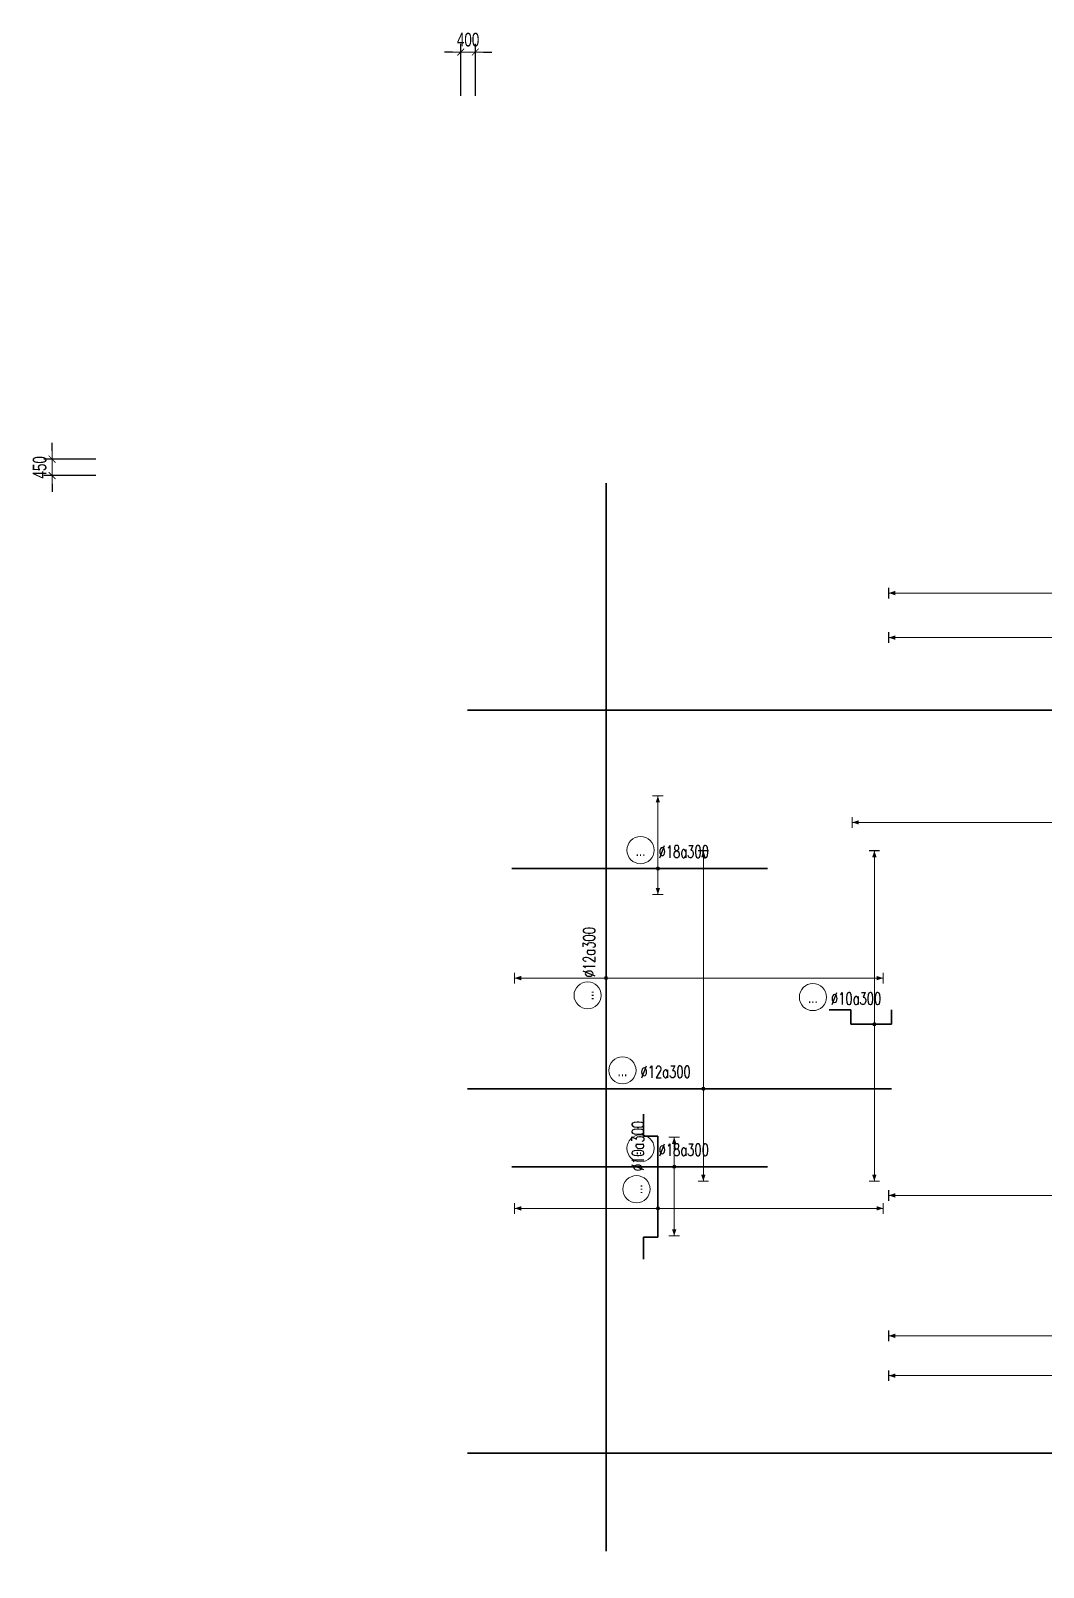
# Model space of a CAD drawing. Header units: millimetres. Extents: x 118516 to 587758, y -25561 to 50684.
# Drawn here: x 118516 to 146261, y 8597 to 50684 of the extents above; entities that cross this region are included whole.
import ezdxf
from ezdxf.enums import TextEntityAlignment as Align

# ---------------------------------------------------------------- set-up
doc = ezdxf.new("R2010")
doc.units = ezdxf.units.MM
doc.layers.get('0').update_dxf_attribs({"lineweight": 20})
doc.layers.get('Defpoints').update_dxf_attribs({"color": 151, "lineweight": 9})
for name, color, linetype, lineweight in [('NDC_S_DIM', 1, 'Continuous', 15), ('NDC_S_REBAR', 4, 'Continuous', 35), ('NDC_S_VN TEXT', 7, 'Continuous', 20)]:
    doc.layers.add(name, color=color, linetype=linetype, lineweight=lineweight)
doc.styles.add('ARIAL', font='arial.ttf', dxfattribs={"width": 0.7})
doc.styles.add('NDC_DIM', font='', dxfattribs={"width": 0.75})
doc.styles.add('NDC_ROMANS', font='romans.shx', dxfattribs={"width": 0.7})
doc.styles.get('NDC_DIM').set_extended_font_data('Dotum')
doc.dimstyles.new('NDC_dim_150', dxfattribs={"dimscale": 150, "dimtxt": 2.5, "dimasz": 1.5, "dimexe": 1.5, "dimexo": 2.5, "dimgap": 1, "dimtad": 1, "dimdec": 0, "dimzin": 0, "dimdsep": 46, "dimtxsty": 'NDC_DIM', "dimblk": 'DIMMARK', "dimcen": 0.09, "dimdle": 1.2, "dimclrd": 1, "dimclre": 1, "dimclrt": 3, "dimadec": 0, "dimazin": 0, "dimtfac": 1, "dimtdec": 0, "dimtix": 1, "dimtofl": 0, "dimtmove": 0, "dimatfit": 3, "dimfxl": 8, "dimfxlon": 1, "dimtolj": 1, "dimtzin": 0, "dimarcsym": 0})

# ---------------------------------------------------------------- blocks, each defined once
blk = doc.blocks.new('DIMMARK')
at = {"layer": 'NDC_S_DIM', "color": 1}
blk.add_line((-1.5, 0), (1, 0), dxfattribs=at)
at = {"layer": 'NDC_S_DIM', "color": 2, "const_width": 0.1}
blk.add_lwpolyline([(-0.42, -0.42), (0.42, 0.42)], dxfattribs=at)
blk = doc.blocks.new('*D5')
at = {"layer": 'Defpoints', "color": 0, "ltscale": 100, "transparency": 16777216}
for p in [(135402, 38950), (119100, 38500), (135402, 38500)]:
    blk.add_point(p, dxfattribs=at)
at = {"layer": 'NDC_S_DIM', "color": 1, "lineweight": -2, "ltscale": 100, "transparency": 16777216}
for p, q in [((119100, 39175), (119100, 39400)), ((120300, 38950), (118875, 38950)), ((120300, 38500), (118875, 38500)), ((119100, 38275), (119100, 38050))]:
    blk.add_line(p, q, dxfattribs=at)
at = {"layer": 'NDC_S_DIM', "color": 1, "lineweight": -2, "ltscale": 100, "transparency": 16777216, "xscale": 225, "yscale": 225, "zscale": 225}
for p, rotation in [((119100, 38950), 270), ((119100, 38500), 90)]:
    blk.add_blockref('DIMMARK', p, dxfattribs=dict(at, rotation=rotation))
at = {"layer": 'NDC_S_DIM', "color": 3, "ltscale": 100, "transparency": 16777216, "insert": (118762, 38725), "char_height": 375, "attachment_point": 5, "rotation": 90, "style": 'NDC_DIM'}
blk.add_mtext('\\A1;450', dxfattribs=at)
blk = doc.blocks.new('*D12')
at = {"layer": 'Defpoints', "color": 0, "ltscale": 100, "transparency": 16777216}
for p in [(130700, 50100), (130300, 33473), (130700, 33473)]:
    blk.add_point(p, dxfattribs=at)
at = {"layer": 'NDC_S_DIM', "color": 1, "lineweight": -2, "ltscale": 100, "transparency": 16777216}
for p, q in [((130075, 50100), (129850, 50100)), ((130300, 48900), (130300, 50325)), ((130700, 48900), (130700, 50325)), ((130925, 50100), (131150, 50100))]:
    blk.add_line(p, q, dxfattribs=at)
at = {"layer": 'NDC_S_DIM', "color": 1, "lineweight": -2, "ltscale": 100, "transparency": 16777216, "xscale": 225, "yscale": 225, "zscale": 225}
blk.add_blockref('DIMMARK', (130300, 50100), dxfattribs=at)
at = {"layer": 'NDC_S_DIM', "color": 1, "lineweight": -2, "ltscale": 100, "transparency": 16777216, "xscale": 225, "yscale": 225, "zscale": 225, "rotation": 180}
blk.add_blockref('DIMMARK', (130700, 50100), dxfattribs=at)
at = {"layer": 'NDC_S_DIM', "color": 3, "ltscale": 100, "transparency": 16777216, "insert": (130500, 50437), "char_height": 375, "attachment_point": 5, "style": 'NDC_DIM'}
blk.add_mtext('\\A1;400', dxfattribs=at)
blk = doc.blocks.new('*U41')
h = blk.add_hatch(color=6)
edge = h.paths.add_edge_path()
edge.add_arc((-75.12, 0), 0.3, 0, 360)
at = {"layer": 'NDC_S_DIM', "color": 6}
for q in [(-75.12, 48.66), (-75.12, -12.01)]:
    blk.add_line((-75.12, 0), q, dxfattribs=at)
for points in [[(-76.12, 48.66, 0.2, 0.2, 0), (-74.12, 48.66, 0, 0, 0)], [(-76.12, -12.01, 0.2, 0.2, 0), (-74.12, -12.01, 0, 0, 0)]]:
    blk.add_lwpolyline(points, format="xyseb", dxfattribs=at)
at = {"layer": 'NDC_S_DIM'}
blk.add_circle((-82.75, 3.36), 2.48, dxfattribs=at)
at = {"layer": 'NDC_S_DIM', "color": 6}
blk.add_circle((-75.12, 0), 0.3, dxfattribs=at)
for points in [[(-75.52, 47.46), (-75.12, 48.66), (-74.72, 47.46)], [(-75.52, -10.81), (-75.12, -12.01), (-74.72, -10.81)]]:
    blk.add_solid(points, dxfattribs=at)
at = {"layer": 'NDC_S_REBAR'}
for p, q in [((0, 0), (-273.75, 0)), ((-273.75, 0), (-273.75, 0)), ((0, 0), (135.3, 0)), ((135.3, 0), (135.3, 0)), ((135.3, 0), (135.3, 0)), ((-273.75, 0), (-273.75, 0))]:
    blk.add_line(p, q, dxfattribs=at)
at = {"layer": 'NDC_S_VN TEXT', "style": 'ARIAL', "width": 0.7}
blk.add_attdef('KHT', text='', height=2.2, dxfattribs=at).set_placement((-82.75, 3.36), align=Align.MIDDLE_CENTER)
at = {"layer": 'NDC_S_VN TEXT', "color": 3, "style": 'NDC_ROMANS', "width": 0.7}
blk.add_attdef('DKT', (-79.45, 1.98), '', height=2.2, dxfattribs=at)
blk = doc.blocks.new('*U42')
h = blk.add_hatch(color=6)
edge = h.paths.add_edge_path()
edge.add_arc((9.16, 0), 0.3, 0, 360)
at = {"layer": 'NDC_S_DIM', "color": 6}
for q in [(9.16, 43.47), (9.16, -16.86)]:
    blk.add_line((9.16, 0), q, dxfattribs=at)
for points in [[(8.16, 43.47, 0.2, 0.2, 0), (10.16, 43.47, 0, 0, 0)], [(8.16, -16.86, 0.2, 0.2, 0), (10.16, -16.86, 0, 0, 0)]]:
    blk.add_lwpolyline(points, format="xyseb", dxfattribs=at)
at = {"layer": 'NDC_S_DIM'}
blk.add_circle((-5.62, 3.36), 2.48, dxfattribs=at)
at = {"layer": 'NDC_S_DIM', "color": 6}
blk.add_circle((9.16, 0), 0.3, dxfattribs=at)
for points in [[(8.76, 42.27), (9.16, 43.47), (9.56, 42.27)], [(8.76, -15.66), (9.16, -16.86), (9.56, -15.66)]]:
    blk.add_solid(points, dxfattribs=at)
at = {"layer": 'NDC_S_REBAR'}
for p, q in [((0, 0), (-33.95, 0)), ((-33.95, 0), (-33.95, 0)), ((0, 0), (43.52, 0)), ((43.52, 0), (43.52, 0)), ((43.52, 0), (43.52, 0)), ((-33.95, 0), (-33.95, 0))]:
    blk.add_line(p, q, dxfattribs=at)
at = {"layer": 'NDC_S_VN TEXT', "style": 'ARIAL', "width": 0.7}
blk.add_attdef('KHT', text='', height=2.2, dxfattribs=at).set_placement((-5.62, 3.36), align=Align.MIDDLE_CENTER)
at = {"layer": 'NDC_S_VN TEXT', "color": 3, "style": 'NDC_ROMANS', "width": 0.7}
blk.add_attdef('DKT', (-2.32, 1.98), '', height=2.2, dxfattribs=at)
blk = doc.blocks.new('*U37')
h = blk.add_hatch(color=6)
edge = h.paths.add_edge_path()
edge.add_arc((4.81, 0), 0.3, 0, 360)
at = {"layer": 'NDC_S_DIM', "color": 6}
for q in [(4.81, 70.43), (4.81, -184.57)]:
    blk.add_line((4.81, 0), q, dxfattribs=at)
for points in [[(3.81, 70.43, 0.2, 0.2, 0), (5.81, 70.43, 0, 0, 0)], [(3.81, -184.57, 0.2, 0.2, 0), (5.81, -184.57, 0, 0, 0)]]:
    blk.add_lwpolyline(points, format="xyseb", dxfattribs=at)
at = {"layer": 'NDC_S_DIM'}
blk.add_circle((-5.62, 3.36), 2.48, dxfattribs=at)
at = {"layer": 'NDC_S_DIM', "color": 6}
blk.add_circle((4.81, 0), 0.3, dxfattribs=at)
for points in [[(4.41, 69.23), (4.81, 70.43), (5.21, 69.23)], [(4.41, -183.37), (4.81, -184.57), (5.21, -183.37)]]:
    blk.add_solid(points, dxfattribs=at)
at = {"layer": 'NDC_S_REBAR'}
for p, q in [((0, 0), (-37.45, 0)), ((-37.45, 0), (-37.45, 0)), ((0, 0), (35.24, 0)), ((35.24, 0), (35.24, 0)), ((35.24, 0), (35.24, 0)), ((-37.45, 0), (-37.45, 0))]:
    blk.add_line(p, q, dxfattribs=at)
at = {"layer": 'NDC_S_VN TEXT', "style": 'ARIAL', "width": 0.7}
blk.add_attdef('KHT', text='', height=2.2, dxfattribs=at).set_placement((-5.62, 3.36), align=Align.MIDDLE_CENTER)
at = {"layer": 'NDC_S_VN TEXT', "color": 3, "style": 'NDC_ROMANS', "width": 0.7}
blk.add_attdef('DKT', (-2.32, 1.98), '', height=2.2, dxfattribs=at)
blk = doc.blocks.new('*U87')
h = blk.add_hatch(color=6)
edge = h.paths.add_edge_path()
edge.add_arc((4.81, 0), 0.3, 0, 360)
at = {"layer": 'NDC_S_DIM', "color": 6}
for q in [(4.81, 70.43), (4.81, -184.57)]:
    blk.add_line((4.81, 0), q, dxfattribs=at)
for points in [[(3.81, 70.43, 0.2, 0.2, 0), (5.81, 70.43, 0, 0, 0)], [(3.81, -184.57, 0.2, 0.2, 0), (5.81, -184.57, 0, 0, 0)]]:
    blk.add_lwpolyline(points, format="xyseb", dxfattribs=at)
at = {"layer": 'NDC_S_DIM'}
blk.add_circle((-5.62, 3.36), 2.48, dxfattribs=at)
at = {"layer": 'NDC_S_DIM', "color": 6}
blk.add_circle((4.81, 0), 0.3, dxfattribs=at)
for points in [[(4.41, 69.23), (4.81, 70.43), (5.21, 69.23)], [(4.41, -183.37), (4.81, -184.57), (5.21, -183.37)]]:
    blk.add_solid(points, dxfattribs=at)
at = {"layer": 'NDC_S_REBAR'}
for p, q in [((0, 0), (-44.4, 0)), ((-44.4, 0), (-44.4, 0)), ((0, 0), (28.55, 0)), ((28.55, 0), (28.55, 0)), ((28.55, 0), (28.55, 0)), ((-44.4, 0), (-44.4, 0))]:
    blk.add_line(p, q, dxfattribs=at)
at = {"layer": 'NDC_S_VN TEXT', "style": 'ARIAL', "width": 0.7}
blk.add_attdef('KHT', text='', height=2.2, dxfattribs=at).set_placement((-5.62, 3.36), align=Align.MIDDLE_CENTER)
at = {"layer": 'NDC_S_VN TEXT', "color": 3, "style": 'NDC_ROMANS', "width": 0.7}
blk.add_attdef('DKT', (-2.32, 1.98), '', height=2.2, dxfattribs=at)
blk = doc.blocks.new('*U88')
h = blk.add_hatch(color=6)
edge = h.paths.add_edge_path()
edge.add_arc((-75.12, 0), 0.3, 0, 360)
at = {"layer": 'NDC_S_DIM', "color": 6}
for q in [(-75.12, 36.04), (-75.12, -24.63)]:
    blk.add_line((-75.12, 0), q, dxfattribs=at)
for points in [[(-76.12, 36.04, 0.2, 0.2, 0), (-74.12, 36.04, 0, 0, 0)], [(-76.12, -24.63, 0.2, 0.2, 0), (-74.12, -24.63, 0, 0, 0)]]:
    blk.add_lwpolyline(points, format="xyseb", dxfattribs=at)
at = {"layer": 'NDC_S_DIM'}
blk.add_circle((-82.75, 3.36), 2.48, dxfattribs=at)
at = {"layer": 'NDC_S_DIM', "color": 6}
blk.add_circle((-75.12, 0), 0.3, dxfattribs=at)
for points in [[(-75.52, 34.84), (-75.12, 36.04), (-74.72, 34.84)], [(-75.52, -23.43), (-75.12, -24.63), (-74.72, -23.43)]]:
    blk.add_solid(points, dxfattribs=at)
at = {"layer": 'NDC_S_REBAR'}
for p, q in [((0, 0), (-273.75, 0)), ((-273.75, 0), (-273.75, 0)), ((0, 0), (135.3, 0)), ((135.3, 0), (135.3, 0)), ((135.3, 0), (135.3, 0)), ((-273.75, 0), (-273.75, 0))]:
    blk.add_line(p, q, dxfattribs=at)
at = {"layer": 'NDC_S_VN TEXT', "style": 'ARIAL', "width": 0.7}
blk.add_attdef('KHT', text='', height=2.2, dxfattribs=at).set_placement((-82.75, 3.36), align=Align.MIDDLE_CENTER)
at = {"layer": 'NDC_S_VN TEXT', "color": 3, "style": 'NDC_ROMANS', "width": 0.7}
blk.add_attdef('DKT', (-79.45, 1.98), '', height=2.2, dxfattribs=at)
blk = doc.blocks.new('*U84')
h = blk.add_hatch(color=6)
edge = h.paths.add_edge_path()
edge.add_arc((3.26, 0), 0.3, 0, 360)
at = {"layer": 'NDC_S_DIM', "color": 6}
for q in [(3.26, 142.72), (3.26, -118.94)]:
    blk.add_line((3.26, 0), q, dxfattribs=at)
for points in [[(2.26, 142.72, 0.2, 0.2, 0), (4.26, 142.72, 0, 0, 0)], [(2.26, -118.94, 0.2, 0.2, 0), (4.26, -118.94, 0, 0, 0)]]:
    blk.add_lwpolyline(points, format="xyseb", dxfattribs=at)
at = {"layer": 'NDC_S_DIM'}
blk.add_circle((-8.68, 4.97), 2.48, dxfattribs=at)
at = {"layer": 'NDC_S_DIM', "color": 6}
blk.add_circle((3.26, 0), 0.3, dxfattribs=at)
for points in [[(2.86, 141.52), (3.26, 142.72), (3.66, 141.52)], [(2.86, -117.74), (3.26, -118.94), (3.66, -117.74)]]:
    blk.add_solid(points, dxfattribs=at)
at = {"layer": 'NDC_S_REBAR'}
for p, q in [((-4.29, 2.67), (-8.29, 2.67)), ((-4.29, 0), (-4.29, 2.67)), ((0, 0), (-4.29, 0)), ((0, 0), (8.05, 0)), ((8.05, 0), (8.05, 2.67)), ((8.05, 2.67), (8.05, 2.67))]:
    blk.add_line(p, q, dxfattribs=at)
at = {"layer": 'NDC_S_VN TEXT', "style": 'ARIAL', "width": 0.7}
blk.add_attdef('KHT', text='', height=2.2, dxfattribs=at).set_placement((-8.68, 4.97), align=Align.MIDDLE_CENTER)
at = {"layer": 'NDC_S_VN TEXT', "color": 3, "style": 'NDC_ROMANS', "width": 0.7}
blk.add_attdef('DKT', (-5.38, 3.6), '', height=2.2, dxfattribs=at)
blk = doc.blocks.new('*U85')
h = blk.add_hatch(color=6)
edge = h.paths.add_edge_path()
edge.add_arc((4.81, 0), 0.3, 0, 360)
at = {"layer": 'NDC_S_DIM', "color": 6}
for q in [(4.81, 155.49), (4.81, -112.84)]:
    blk.add_line((4.81, 0), q, dxfattribs=at)
for points in [[(3.81, 155.49, 0.2, 0.2, 0), (5.81, 155.49, 0, 0, 0)], [(3.81, -112.84, 0.2, 0.2, 0), (5.81, -112.84, 0, 0, 0)]]:
    blk.add_lwpolyline(points, format="xyseb", dxfattribs=at)
at = {"layer": 'NDC_S_DIM'}
blk.add_circle((3.49, 3.93), 2.48, dxfattribs=at)
at = {"layer": 'NDC_S_DIM', "color": 6}
blk.add_circle((4.81, 0), 0.3, dxfattribs=at)
for points in [[(4.41, 154.29), (4.81, 155.49), (5.21, 154.29)], [(4.41, -111.64), (4.81, -112.84), (5.21, -111.64)]]:
    blk.add_solid(points, dxfattribs=at)
at = {"layer": 'NDC_S_REBAR'}
for p, q in [((-2.52, 0), (-2.52, 2.67)), ((-2.52, 2.67), (-2.52, 2.67)), ((0, 0), (-2.52, 0)), ((0, 0), (9.88, 0)), ((9.88, 0), (9.88, 2.67)), ((9.88, 2.67), (13.88, 2.67))]:
    blk.add_line(p, q, dxfattribs=at)
at = {"layer": 'NDC_S_VN TEXT', "style": 'ARIAL', "width": 0.7}
blk.add_attdef('KHT', text='', height=2.2, dxfattribs=at).set_placement((3.49, 3.93), align=Align.MIDDLE_CENTER)
at = {"layer": 'NDC_S_VN TEXT', "color": 3, "style": 'NDC_ROMANS', "width": 0.7}
blk.add_attdef('DKT', (6.79, 2.56), '', height=2.2, dxfattribs=at)
blk = doc.blocks.new('*U92')
h = blk.add_hatch(color=6)
edge = h.paths.add_edge_path()
edge.add_arc((3.26, 0), 0.3, 0, 360)
at = {"layer": 'NDC_S_DIM', "color": 6}
for q in [(3.26, 31.71), (3.26, -28.63)]:
    blk.add_line((3.26, 0), q, dxfattribs=at)
for points in [[(2.26, 31.71, 0.2, 0.2, 0), (4.26, 31.71, 0, 0, 0)], [(2.26, -28.63, 0.2, 0.2, 0), (4.26, -28.63, 0, 0, 0)]]:
    blk.add_lwpolyline(points, format="xyseb", dxfattribs=at)
at = {"layer": 'NDC_S_DIM'}
blk.add_circle((-7.96, 4.97), 2.48, dxfattribs=at)
at = {"layer": 'NDC_S_DIM', "color": 6}
blk.add_circle((3.26, 0), 0.3, dxfattribs=at)
for points in [[(2.86, 30.51), (3.26, 31.71), (3.66, 30.51)], [(2.86, -27.43), (3.26, -28.63), (3.66, -27.43)]]:
    blk.add_solid(points, dxfattribs=at)
at = {"layer": 'NDC_S_REBAR'}
for p, q in [((-1.02, 2.67), (-5.02, 2.67)), ((-1.02, 0), (-1.02, 2.67)), ((0, 0), (-1.02, 0)), ((0, 0), (6.38, 0)), ((6.38, 0), (6.38, 2.67)), ((6.38, 2.67), (6.38, 2.67))]:
    blk.add_line(p, q, dxfattribs=at)
at = {"layer": 'NDC_S_VN TEXT', "style": 'ARIAL', "width": 0.7}
blk.add_attdef('KHT', text='', height=2.2, dxfattribs=at).set_placement((-7.96, 4.97), align=Align.MIDDLE_CENTER)
at = {"layer": 'NDC_S_VN TEXT', "color": 3, "style": 'NDC_ROMANS', "width": 0.7}
blk.add_attdef('DKT', (-4.66, 3.6), '', height=2.2, dxfattribs=at)
blk = doc.blocks.new('*U69')
h = blk.add_hatch(color=6)
edge = h.paths.add_edge_path()
edge.add_arc((0, 0), 0.3, 0, 360)
at = {"layer": 'NDC_S_DIM', "color": 6}
for q in [(0, 26.19), (0, -41.15)]:
    blk.add_line((0, 0), q, dxfattribs=at)
for points in [[(-1, 26.19, 0.2, 0.2, 0), (1, 26.19, 0, 0, 0)], [(-1, -41.15, 0.2, 0.2, 0), (1, -41.15, 0, 0, 0)]]:
    blk.add_lwpolyline(points, format="xyseb", dxfattribs=at)
at = {"layer": 'NDC_S_DIM'}
blk.add_circle((3.49, 3.93), 2.48, dxfattribs=at)
at = {"layer": 'NDC_S_DIM', "color": 6}
blk.add_circle((0, 0), 0.3, dxfattribs=at)
for points in [[(-0.4, 24.99), (0, 26.19), (0.4, 24.99)], [(-0.4, -39.95), (0, -41.15), (0.4, -39.95)]]:
    blk.add_solid(points, dxfattribs=at)
at = {"layer": 'NDC_S_REBAR'}
for p, q in [((-5.25, 2.67), (-9.25, 2.67)), ((-5.25, 0), (-5.25, 2.67)), ((0, 0), (-5.25, 0)), ((0, 0), (13.21, 0)), ((13.21, 0), (13.21, 2.67)), ((13.21, 2.67), (17.21, 2.67))]:
    blk.add_line(p, q, dxfattribs=at)
at = {"layer": 'NDC_S_VN TEXT', "style": 'ARIAL', "width": 0.7}
blk.add_attdef('KHT', text='', height=2.2, dxfattribs=at).set_placement((3.49, 3.93), align=Align.MIDDLE_CENTER)
at = {"layer": 'NDC_S_VN TEXT', "color": 3, "style": 'NDC_ROMANS', "width": 0.7}
blk.add_attdef('DKT', (6.79, 2.56), '', height=2.2, dxfattribs=at)
blk = doc.blocks.new('*U83')
h = blk.add_hatch(color=6)
edge = h.paths.add_edge_path()
edge.add_arc((-2.83, 0), 0.3, 0, 360)
at = {"layer": 'NDC_S_DIM', "color": 6}
for q in [(-2.83, 16.7), (-2.83, -50.64)]:
    blk.add_line((-2.83, 0), q, dxfattribs=at)
for points in [[(-3.83, 16.7, 0.2, 0.2, 0), (-1.83, 16.7, 0, 0, 0)], [(-3.83, -50.64, 0.2, 0.2, 0), (-1.83, -50.64, 0, 0, 0)]]:
    blk.add_lwpolyline(points, format="xyseb", dxfattribs=at)
at = {"layer": 'NDC_S_DIM'}
blk.add_circle((-5.98, 3.36), 2.48, dxfattribs=at)
at = {"layer": 'NDC_S_DIM', "color": 6}
blk.add_circle((-2.83, 0), 0.3, dxfattribs=at)
for points in [[(-3.23, 15.5), (-2.83, 16.7), (-2.43, 15.5)], [(-3.23, -49.44), (-2.83, -50.64), (-2.43, -49.44)]]:
    blk.add_solid(points, dxfattribs=at)
at = {"layer": 'NDC_S_REBAR'}
for p, q in [((0, 0), (-107.5, 0)), ((-107.5, 0), (-107.5, 0)), ((0, 0), (87.54, 0)), ((87.54, 0), (87.54, 0)), ((87.54, 0), (87.54, 0)), ((-107.5, 0), (-107.5, 0))]:
    blk.add_line(p, q, dxfattribs=at)
at = {"layer": 'NDC_S_VN TEXT', "style": 'ARIAL', "width": 0.7}
blk.add_attdef('KHT', text='', height=2.2, dxfattribs=at).set_placement((-5.98, 3.36), align=Align.MIDDLE_CENTER)
at = {"layer": 'NDC_S_VN TEXT', "color": 3, "style": 'NDC_ROMANS', "width": 0.7}
blk.add_attdef('DKT', (-2.68, 1.98), '', height=2.2, dxfattribs=at)
blk = doc.blocks.new('*U76')
h = blk.add_hatch(color=6)
edge = h.paths.add_edge_path()
edge.add_arc((-3.32, 0), 0.3, 0, 360)
at = {"layer": 'NDC_S_DIM', "color": 6}
for q in [(-3.32, 137.26), (-3.32, -117.74)]:
    blk.add_line((-3.32, 0), q, dxfattribs=at)
for points in [[(-4.32, 137.26, 0.2, 0.2, 0), (-2.32, 137.26, 0, 0, 0)], [(-4.32, -117.74, 0.2, 0.2, 0), (-2.32, -117.74, 0, 0, 0)]]:
    blk.add_lwpolyline(points, format="xyseb", dxfattribs=at)
at = {"layer": 'NDC_S_DIM'}
blk.add_circle((-12.22, 3.36), 2.48, dxfattribs=at)
at = {"layer": 'NDC_S_DIM', "color": 6}
blk.add_circle((-3.32, 0), 0.3, dxfattribs=at)
for points in [[(-3.72, 136.06), (-3.32, 137.26), (-2.92, 136.06)], [(-3.72, -116.54), (-3.32, -117.74), (-2.92, -116.54)]]:
    blk.add_solid(points, dxfattribs=at)
at = {"layer": 'NDC_S_REBAR'}
for p, q in [((0, 0), (-25.89, 0)), ((-25.89, 0), (-25.89, 0)), ((0, 0), (7.45, 0)), ((7.45, 0), (7.45, 0)), ((7.45, 0), (7.45, 0)), ((-25.89, 0), (-25.89, 0))]:
    blk.add_line(p, q, dxfattribs=at)
at = {"layer": 'NDC_S_VN TEXT', "style": 'ARIAL', "width": 0.7}
blk.add_attdef('KHT', text='', height=2.2, dxfattribs=at).set_placement((-12.22, 3.36), align=Align.MIDDLE_CENTER)
at = {"layer": 'NDC_S_VN TEXT', "color": 3, "style": 'NDC_ROMANS', "width": 0.7}
blk.add_attdef('DKT', (-8.92, 1.98), '', height=2.2, dxfattribs=at)
blk = doc.blocks.new('*U77')
h = blk.add_hatch(color=6)
edge = h.paths.add_edge_path()
edge.add_arc((-9.43, 0), 0.3, 0, 360)
at = {"layer": 'NDC_S_DIM', "color": 6}
for q in [(-9.43, 143.98), (-9.43, -111.02)]:
    blk.add_line((-9.43, 0), q, dxfattribs=at)
for points in [[(-10.43, 143.98, 0.2, 0.2, 0), (-8.43, 143.98, 0, 0, 0)], [(-10.43, -111.02, 0.2, 0.2, 0), (-8.43, -111.02, 0, 0, 0)]]:
    blk.add_lwpolyline(points, format="xyseb", dxfattribs=at)
at = {"layer": 'NDC_S_DIM'}
blk.add_circle((-12.22, 3.36), 2.48, dxfattribs=at)
at = {"layer": 'NDC_S_DIM', "color": 6}
blk.add_circle((-9.43, 0), 0.3, dxfattribs=at)
for points in [[(-9.83, 142.78), (-9.43, 143.98), (-9.03, 142.78)], [(-9.83, -109.82), (-9.43, -111.02), (-9.03, -109.82)]]:
    blk.add_solid(points, dxfattribs=at)
at = {"layer": 'NDC_S_REBAR'}
for p, q in [((0, 0), (-25.89, 0)), ((-25.89, 0), (-25.89, 0)), ((0, 0), (7.45, 0)), ((7.45, 0), (7.45, 0)), ((7.45, 0), (7.45, 0)), ((-25.89, 0), (-25.89, 0))]:
    blk.add_line(p, q, dxfattribs=at)
at = {"layer": 'NDC_S_VN TEXT', "style": 'ARIAL', "width": 0.7}
blk.add_attdef('KHT', text='', height=2.2, dxfattribs=at).set_placement((-12.22, 3.36), align=Align.MIDDLE_CENTER)
at = {"layer": 'NDC_S_VN TEXT', "color": 3, "style": 'NDC_ROMANS', "width": 0.7}
blk.add_attdef('DKT', (-8.92, 1.98), '', height=2.2, dxfattribs=at)
blk = doc.blocks.new('*U94')
h = blk.add_hatch(color=6)
edge = h.paths.add_edge_path()
edge.add_arc((-2.46, 0), 0.3, 0, 360)
at = {"layer": 'NDC_S_DIM', "color": 6}
for q in [(-2.46, 13.26), (-2.46, -4.74)]:
    blk.add_line((-2.46, 0), q, dxfattribs=at)
for points in [[(-3.46, 13.26, 0.2, 0.2, 0), (-1.46, 13.26, 0, 0, 0)], [(-3.46, -4.74, 0.2, 0.2, 0), (-1.46, -4.74, 0, 0, 0)]]:
    blk.add_lwpolyline(points, format="xyseb", dxfattribs=at)
at = {"layer": 'NDC_S_DIM'}
blk.add_circle((-5.62, 3.36), 2.48, dxfattribs=at)
at = {"layer": 'NDC_S_DIM', "color": 6}
blk.add_circle((-2.46, 0), 0.3, dxfattribs=at)
for points in [[(-2.86, 12.06), (-2.46, 13.26), (-2.06, 12.06)], [(-2.86, -3.54), (-2.46, -4.74), (-2.06, -3.54)]]:
    blk.add_solid(points, dxfattribs=at)
at = {"layer": 'NDC_S_REBAR'}
for p, q in [((0, 0), (-29.13, 0)), ((-29.13, 0), (-29.13, 0)), ((0, 0), (17.54, 0)), ((17.54, 0), (17.54, 0)), ((17.54, 0), (17.54, 0)), ((-29.13, 0), (-29.13, 0))]:
    blk.add_line(p, q, dxfattribs=at)
at = {"layer": 'NDC_S_VN TEXT', "style": 'ARIAL', "width": 0.7}
blk.add_attdef('KHT', text='', height=2.2, dxfattribs=at).set_placement((-5.62, 3.36), align=Align.MIDDLE_CENTER)
at = {"layer": 'NDC_S_VN TEXT', "color": 3, "style": 'NDC_ROMANS', "width": 0.7}
blk.add_attdef('DKT', (-2.32, 1.98), '', height=2.2, dxfattribs=at)
blk = doc.blocks.new('*U86')
h = blk.add_hatch(color=6)
edge = h.paths.add_edge_path()
edge.add_arc((0.53, 0), 0.3, 0, 360)
at = {"layer": 'NDC_S_DIM', "color": 6}
for q in [(0.53, 5.37), (0.53, -12.63)]:
    blk.add_line((0.53, 0), q, dxfattribs=at)
for points in [[(-0.47, 5.37, 0.2, 0.2, 0), (1.53, 5.37, 0, 0, 0)], [(-0.47, -12.63, 0.2, 0.2, 0), (1.53, -12.63, 0, 0, 0)]]:
    blk.add_lwpolyline(points, format="xyseb", dxfattribs=at)
at = {"layer": 'NDC_S_DIM'}
blk.add_circle((-5.62, 3.36), 2.48, dxfattribs=at)
at = {"layer": 'NDC_S_DIM', "color": 6}
blk.add_circle((0.53, 0), 0.3, dxfattribs=at)
for points in [[(0.13, 4.17), (0.53, 5.37), (0.93, 4.17)], [(0.13, -11.43), (0.53, -12.63), (0.93, -11.43)]]:
    blk.add_solid(points, dxfattribs=at)
at = {"layer": 'NDC_S_REBAR'}
for p, q in [((0, 0), (-29.13, 0)), ((-29.13, 0), (-29.13, 0)), ((0, 0), (17.54, 0)), ((17.54, 0), (17.54, 0)), ((17.54, 0), (17.54, 0)), ((-29.13, 0), (-29.13, 0))]:
    blk.add_line(p, q, dxfattribs=at)
at = {"layer": 'NDC_S_VN TEXT', "style": 'ARIAL', "width": 0.7}
blk.add_attdef('KHT', text='', height=2.2, dxfattribs=at).set_placement((-5.62, 3.36), align=Align.MIDDLE_CENTER)
at = {"layer": 'NDC_S_VN TEXT', "color": 3, "style": 'NDC_ROMANS', "width": 0.7}
blk.add_attdef('DKT', (-2.32, 1.98), '', height=2.2, dxfattribs=at)

msp = doc.modelspace()

# ---------------------------------------------------------------- block references
at = {"layer": 'NDC_S_REBAR', "xscale": 150, "yscale": 150, "zscale": 150, "rotation": 90}
for name, p, values in [('*U87', (152589.9, 34559.7), {'KHT': '...', 'DKT': '%%c12a300'}), ('*U83', (134279.6, 25159.1), {'KHT': '...', 'DKT': '%%c12a300'}), ('*U76', (162614.2, 34559.7), {'KHT': '...', 'DKT': '%%c12a300'}), ('*U85', (164349.2, 28277.8), {'KHT': '...', 'DKT': '%%c10a300'}), ('*U69', (135703.2, 18427.8), {'KHT': '...', 'DKT': '%%c10a300'}), ('*U37', (152589.9, 14214.6), {'KHT': '...', 'DKT': '%%c12a300'}), ('*U84', (163433.3, 18293), {'KHT': '...', 'DKT': '%%c10a300'}), ('*U77', (163621.6, 15259.7), {'KHT': '...', 'DKT': '%%c12a300'})]:
    msp.add_blockref(name, p, dxfattribs=at).add_auto_attribs(values)
at = {"layer": 'NDC_S_REBAR', "xscale": 150, "yscale": 150, "zscale": 150}
for name, p, values in [('*U88', (171542.9, 32069.1), {'KHT': '...', 'DKT': '%%c12a300'}), ('*U94', (136068.8, 27736.2), {'KHT': '...', 'DKT': '%%c18a300'}), ('*U42', (135572.5, 21704), {'KHT': '...', 'DKT': '%%c12a300'}), ('*U92', (141143, 23469.2), {'KHT': '...', 'DKT': '%%c10a300'}), ('*U86', (136068.8, 19569.5), {'KHT': '...', 'DKT': '%%c18a300'}), ('*U41', (171542.9, 11726.6), {'KHT': '...', 'DKT': '%%c12a300'})]:
    msp.add_blockref(name, p, dxfattribs=at).add_auto_attribs(values)

# ---------------------------------------------------------------- dimensions: what is measured, and where the dimension line sits
at = {"layer": 'NDC_S_DIM', "ltscale": 100}
dim = msp.add_linear_dim(base=(130700, 50100), p1=(130300, 33472.8), p2=(130700, 33472.8), dimstyle='NDC_dim_150', dxfattribs=at)
dim.commit()
dim.dimension.update_dxf_attribs({"geometry": '*D12', "text_midpoint": (130500, 50437.5)})
dim = msp.add_linear_dim(base=(119100, 38500), p1=(135401.9, 38950), p2=(135401.9, 38500), angle=90, dimstyle='NDC_dim_150', dxfattribs=at)
dim.commit()
dim.dimension.update_dxf_attribs({"geometry": '*D5', "text_midpoint": (118762.2, 38725)})

doc.saveas('drawing.dxf')
